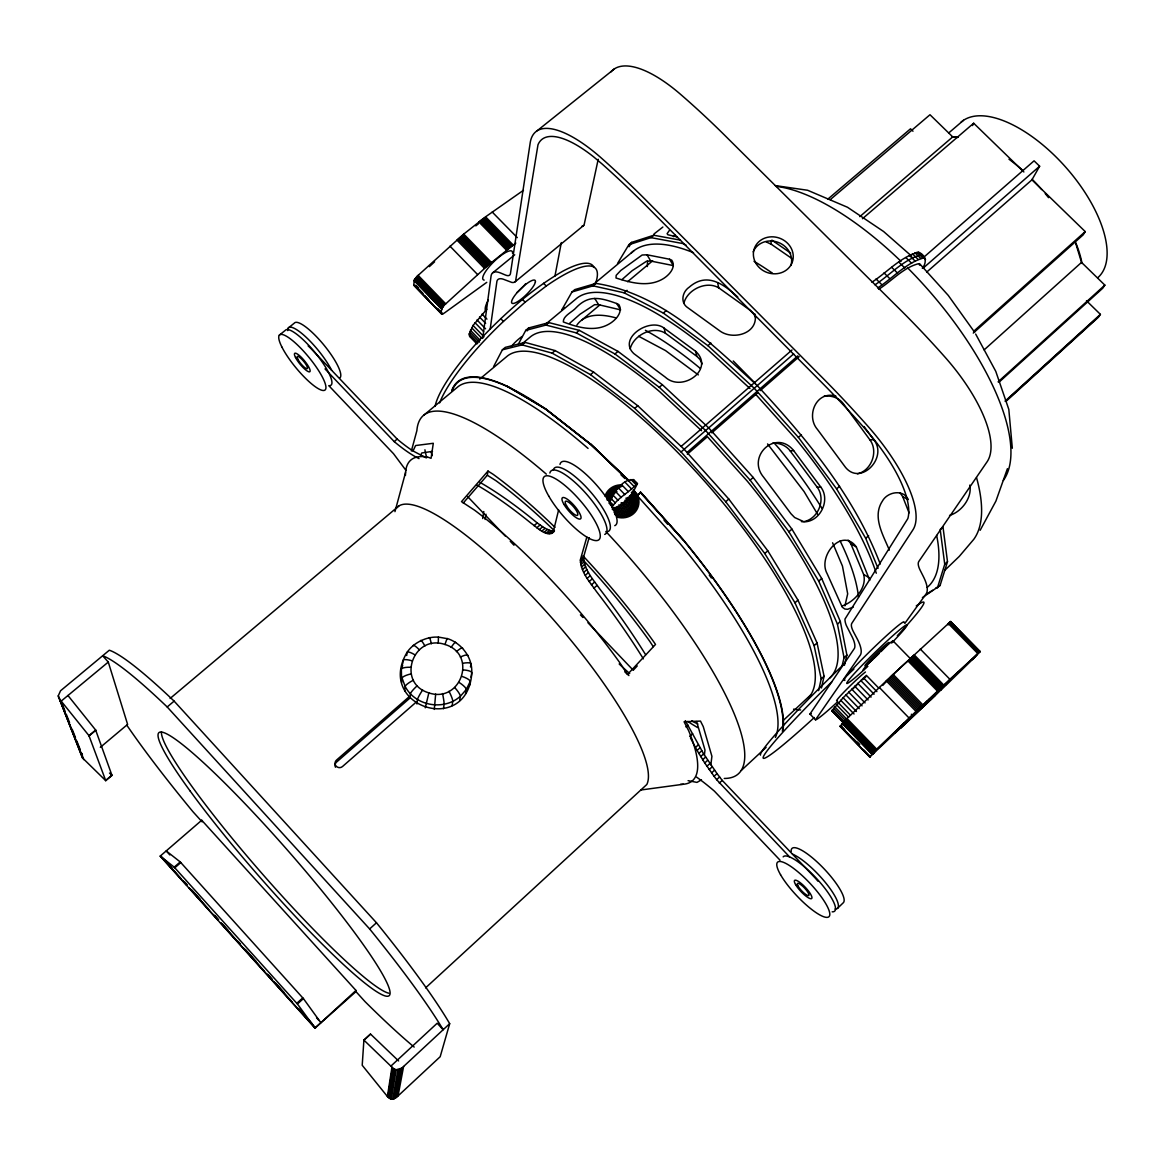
<?xml version="1.0" encoding="UTF-8"?>
<svg xmlns="http://www.w3.org/2000/svg" width="1165" height="1165" viewBox="0 0 1165 1165"><rect width="100%" height="100%" fill="white"/><g stroke="black" fill="none" stroke-linecap="round" stroke-linejoin="round"><path stroke-width="1.5" d="M471.01 677.215C475 660.54 462.694 643.371 447.244 638.522C446.268 640.415 445.685 642.483 444.972 644.478C413.036 633.6 395.838 682.996 428.851 692.884C460.787 703.747 477.956 654.351 444.972 644.478M647.318 266.567L647.522 261.222M414.187 1047.073A226.549 24.887 48.7 0 1 365.024 1001.609L355.951 991.604L355.995 990.468L201.734 820.247L160.26 856.057L166.362 861.736M438.215 643.269C438.302 641.245 438.419 639.221 438.433 637.182C427.366 636.207 413.706 642.352 407.007 652.4C374.97 706.631 467.835 736.659 471.825 672.686A9.451 2.461 2.4 0 0 463.262 669.919M435.652 694.092L434.312 709.412M422.808 293.26L415.337 285.527L413.779 285.279L414.201 280.328L417.157 276.251L463.757 234.078L485.587 216.806L523.464 190.288M398.605 1060.951L370.499 1034.039L363.902 1040.097L362.213 1065.276L387.901 1097.095L390.508 1098.77L393.624 1098.901L396.42 1097.445L440.181 1056.713L449.69 1023.671A230.568 26.518 48.7 0 0 376.47 922.767L174.124 701.126A229.374 26.256 48.9 0 0 109.321 650.216L60.536 690.787L58.25 695.884L82.453 757.876L105.738 780.667L111.971 775.395L95.661 730.062L67.949 695.49M451.714 390.639A241.272 65.91 48.7 0 1 507.11 386.197L545.686 408.842L590.393 443.88L627.906 480.213M609.12 503.455C612.339 493.086 627.877 471.505 637.226 483.548C629.814 492.3 617.377 497.586 611.975 507.489M370.485 1034.17L363.902 1040.229M402.77 663.482L403.032 660.409A9.466 2.446 18.2 0 1 411.813 660.744M401.677 682.544L401.343 669.147A9.495 2.476 2.7 0 1 410.561 667.268M406.716 655.516L407.007 652.4A9.451 2.243 33.7 0 1 414.784 654.759M404.736 690.903L405.143 686.433L402.056 678.015A9.509 2.345 -12.8 0 1 411.114 673.894M515.818 243.077L487.946 265.372L445.729 303.847C441.899 305.114 438.288 317.943 444.884 312.642L486.752 282.352M871.901 282.207C887.162 272.362 900.618 256.708 918.53 252.237C926 254.989 927.107 262.678 922.316 268.285M409.949 698.228L410.386 693.801A9.538 1.616 -43 0 1 417.332 685.675M416.954 703.995L417.434 699.597A9.538 1.078 -57.7 0 1 422.604 690.015M704.388 755.109L704.985 749.998L696.626 721.557M425.269 707.81L428.851 692.884M710.825 764.939L711.917 756.318L703.267 726.625L700.485 721.091L684.073 721.732L688.617 730.644A213.384 51.726 48.7 0 1 680.535 784.322M482.703 338.447L491.048 276.163A40.003 12.262 50.5 0 1 500.906 273.134L505.421 275.027A20.344 6.306 50.8 0 0 510.459 273.498L530.192 142.844A108.068 37.775 50.8 0 1 601.824 158.455A375.348 120.709 49.8 0 1 650.39 204.632L818.879 374.154A380.081 124.116 48.2 0 1 867.867 426.201A109.845 39.508 48.1 0 1 912.894 529.9L851.833 623.304A20.985 6.742 47 0 0 853.566 631.983L856.872 638.202A41.081 12.961 47.3 0 1 860.236 655.211L815.5 719.795L809.952 714.058L854.484 648.322A32.358 10.208 47.3 0 0 852.227 637.051L846.285 625.357A29.882 9.597 47 0 1 845.004 619.037L907.812 518.643A99.957 35.94 48.1 0 0 872.76 437.909L864.707 428.4A370.514 120.971 48.2 0 0 817.16 377.897L649.269 208.885A365.912 117.65 49.8 0 0 602.13 164.017L593.757 156.955A98.341 34.382 50.8 0 0 537.982 144.795L515.542 281.362A28.979 8.985 50.8 0 1 511.857 282.44L503.484 279.28A31.513 9.655 50.5 0 0 496.931 281.246L490.159 329.258M942.703 687.161L944.16 685.064L934.359 695.389L942.922 686.345L939.136 690.437M443.472 708.699L444.113 704.344A9.48 0.83 78.6 0 0 442.525 693.554M643.371 658.866A253.286 60.784 49 0 0 596.48 591.558C589.767 581.932 580.257 571.753 580.49 559.36L586.84 537.065M645.628 654.73A253.169 61.119 49 0 0 599.64 588.776C592.927 579.151 583.417 568.957 583.709 556.55L589.14 537.648M387.406 1096.542L391.964 1067.096M387.901 1097.095L392.503 1067.708L363.902 1040.097M463.248 503.018L487.32 475.233L487.989 471.053L493.028 474.228A221.219 54.58 48.7 0 1 554.991 527.323M452.107 705.713L452.806 701.33A9.466 1.413 63.8 0 0 449.02 691.311M389.095 1098.114L393.814 1068.815L392.503 1067.708M482.674 518.527L483.81 511.537M389.78 1098.493L394.556 1069.222L393.814 1068.815M485.121 519.474L485.98 514.202M390.508 1098.77L395.357 1069.543L394.556 1069.222M391.265 1098.959L396.202 1069.747L401.838 1068.101L449.69 1023.671M459.636 700.66L460.379 696.262L466.32 689.462L470.223 681.423A9.451 2.446 17.9 0 0 462.054 676.443M392.838 1099.032L397.92 1069.82M393.624 1098.901L398.765 1069.688M465.534 693.903L466.32 689.462A9.451 2.243 33.4 0 0 459.126 682.457M470.485 666.904L471.024 663.846A9.466 2.33 -13 0 0 462.665 663.307M394.382 1098.682L399.61 1069.441M469.408 685.908L470.223 681.423M395.11 1098.362L400.396 1069.091M396.42 1097.445L401.838 1068.101M398.037 1095.945L403.6 1066.47M554.948 276.09L561.341 242.553M401.969 668.492L402.639 665.026M598.213 159.256L584.087 225.02A28.674 9.786 51.1 0 1 581.772 226.301M818.602 690.627L821.208 678.918L814.131 645.658L794.981 602.815L764.764 553.521L725.722 501.751L681.074 451.962L634.692 408.405L590.509 374.664L552.094 353.126L522.138 344.898L502.377 349.806L493.567 366.698M969.833 485.077C972.324 497.775 961.489 511.93 949.548 515.425M821.442 687.991L824.077 676.268L817.058 642.963L797.952 600.106L767.793 550.797L728.78 499.042L684.161 449.268L637.779 405.769L593.582 372.072L555.122 350.592L525.124 342.408L505.304 347.374L502.377 349.806M609.746 501.562L613.067 504.809M844.916 605.844L847.683 593.844L842.455 566.088L832.596 542.803M842.004 666.22L844.057 657.73L837.446 624.163L818.733 581.16L788.909 531.808L750.144 480.14L705.655 430.555L659.274 387.319L614.96 353.971L576.267 332.87L545.948 325.064L525.75 330.379L518.163 344.505M558.632 509.921L553.448 531.124C547.477 538.783 536.759 526.959 531.211 523.347A255.091 61.585 48.4 0 0 476.82 485.033M844.421 665.302L846.897 655.079L840.344 621.498L821.689 578.466L791.909 529.114L753.187 477.446L708.713 427.89L662.332 384.698L618.003 351.393L579.282 330.35L548.904 322.603L528.662 327.962L525.75 330.379M683.855 303.351C687.102 289.692 706.383 280.386 718.747 287.857L750.406 310.414L753.653 313.516L755.779 317.725M394.95 511.653L405.551 472.509M411.376 450.986L416.881 430.628A238.563 61.104 48.7 0 1 546.341 474.14M630.163 348.874C633.512 335.127 652.895 325.443 665.39 333.205L696.845 356.359L700.063 359.548L702.16 363.844M82.234 753.522L82.453 757.876M637.532 483.548L634.503 489.358A115.539 94.045 56.2 0 0 629.071 498.547M948.135 624.891L950.684 621.469L890.832 676.501L846.008 719.489L840.052 726.421L842.819 724.193M937.403 587.946L944.742 564.268L940.184 529.478L942.98 526.886L947.495 561.705L940.097 585.442L922.403 597.601M476.893 343.835L469.626 336.336L469.218 333.933L473.034 325.457L486.824 309.249M1007.419 468.665L995.915 501.096L980.158 530.279M929.393 699.058L928.869 700.442L935.553 693.219M631.415 492.358L633.44 495.081A13.31 12.538 17.2 0 1 630.935 510.168A13.31 12.538 17.2 0 1 614.887 511.246L616.576 507.066M413.036 450.986L415.585 445.54L433.307 443.282L431.065 458.326L427.788 457.102A213.384 51.726 48.7 0 0 405.464 475.407M420.609 455.384L421.774 452.952L432.506 451.379M972.527 125.558L973.678 123.228L1023.875 171.983M843.824 723.276L831.854 710.883L843.125 697.748L866.338 675.336L878.468 687.801M527.061 330.933L528.662 327.962M926.728 272.086L1031.942 179.832L1039.631 166.216L1034.069 160.828L922.971 257.946M903.88 622.518L904.098 622.139A41.911 2.65 -44.2 0 0 881.963 639.876A41.911 2.65 -44.2 0 0 847.8 674.579L844.843 678.336A41.911 2.65 -44.2 0 0 845.004 680.083M775.395 737.46A237.34 64.556 48.7 0 0 679.384 542.774L637.386 495.839L640.561 492.067L683.374 539.89A241.272 65.91 48.7 0 1 783.069 729.756M880.245 564.035C854.134 495.839 806.457 438.506 757.25 385.615C710.635 342.874 661.138 293.478 595.97 283.415L574.855 289.59L571.986 291.964L561.778 309.919L564.588 307.589M617.523 263.523L628.852 244.723L631.663 242.378L653.813 235.243L680.447 240.136M629.042 246.732L631.663 242.378M614.887 511.246L617.275 507.387A9 8.475 17.2 0 0 629.814 496.465L633.44 495.081M1031.942 179.832L1085.241 231.602L1083.188 234.835L973.27 333.088M973.357 658.647L980.202 651.41L941.728 687.088L911.977 656.681M1075.703 243.223L1081.528 262.402L1104.857 285.134L1102.789 288.177L999.104 382.105M1086.494 300.774L1100.401 314.361L1098.377 317.273L1005.977 401.386M904.812 623.421L926.058 593.975A40.629 14.126 47.1 0 0 923.364 576.559L920.204 570.311A20.752 7.34 46.8 0 1 918.836 561.428L987.017 461.893A108.505 42.901 48 0 0 945.063 357.218A375.8 135.096 48.1 0 0 896.497 306.002L729.013 139.582A371.184 131.427 50 0 0 680.593 94.365A106.772 41.052 51.1 0 0 610.853 71.982M876.124 750.114L869.629 757.017L930.442 699.976M907.637 720.611L911.176 716.329L905.758 722.518L912.894 715.616L912.428 716.198M917.365 710.475L916.884 711.058L937.446 691.413L923.146 706.019L927.267 701.082M920.408 707.708L916.826 712.019L921.821 706.354M669.54 230.219L667.123 233.655L667.822 234.733L676.981 236.903M487.989 471.053L461.5 501.634L474.548 510.168A200.293 47.124 48.7 0 1 619.358 662.069L627.527 674.433L655.502 644.449L654.337 642.672A221.219 54.58 48.7 0 0 583.024 555.894M894.676 733.033L904.288 722.868L903.035 724.79M896.176 731.605L903.064 724.135L899.38 728.14M633.585 669.86L637.255 665.914M594.019 267.44A108.753 25.965 -44.1 0 0 562.404 271.43C531.371 289.401 504.634 313.72 479.98 339.539A108.753 25.965 -44.1 0 0 435.04 406.396M876.007 750.231L872.672 754.075L873.852 753.056M673.355 236.67L675.176 234.879M621.935 279.629L632.1 270.731L646.721 261.12L650.769 261.062L673.326 265.576L669.555 259.227L647.012 254.786L642.133 255.019L620.756 270.498L616.183 275.333L616.008 277.984C630.746 282.76 648.133 287.406 662.608 279.076C668.695 275.624 676.647 267.397 671.754 260.174L669.555 259.227M831.883 681.758L821.238 692.199A111.927 7.077 -44.2 0 0 763.235 757.09A111.927 7.077 -44.2 0 0 814.32 717.509M569.656 323.302L580.039 314.23L594.616 304.677L598.606 304.691L620.61 309.875L616.722 303.526C599.902 297.468 588.631 294.716 576.049 307.793C572.321 312.089 563.03 315.744 563.321 321.933C577.665 327.423 594.922 332.36 609.251 323.928C615.513 320.331 623.464 312.103 618.848 304.56L616.722 303.526M886.259 680.855L916.054 711.451L875.774 750.245L846.008 719.489M972.571 659.623L977.187 654.337L942.485 686.593M837.591 908.278L843.329 902.715A37.353 9.32 46.7 0 0 820.51 865.187A37.353 9.32 46.7 0 0 791.166 851.44M876.75 749.517L918.923 708.917M941.072 689.971L972.76 659.244M934.315 696.481L941.407 689.447L939.441 687.452M940.49 688.471L917.205 710.344L887.41 679.763M933.689 696.859L900.778 728.198M930.952 699.684L934.738 695.855M920.03 707.854L922.127 705.844M941.509 687.51L938.524 690.088L908.773 659.652M936.442 692.272L937.403 691.384M847.261 675.263L853.901 669.074M789.55 856.887L716.65 779.691L714.087 776.283L717.014 773.575L703.616 753.886L685.311 720.684M821.208 678.918L824.077 676.268M844.057 657.73L846.897 655.079M944.742 564.268L947.495 561.705M716.65 779.691L719.577 776.968L717.014 773.575M782.822 720.844L810.782 694.864M944.786 570.326L959.261 556.419L973.736 539.38A218.7 81.448 48.6 0 0 976.547 477.679M719.3 783.098L722.227 780.39L719.577 776.968M741.304 770.414L766.119 747.362M714.087 776.283L704.738 762.973L707.679 760.264M706.922 766.25L709.864 763.541M709.223 769.555L712.15 766.847M390.989 1066.019L437.195 1023.22L443.151 1029.744A230.786 25.834 48.7 0 0 369.625 928.942L167.192 706.966A229.607 25.586 48.9 0 0 102.637 655.749L108.287 662.069L127.611 724.397L100.321 747.333M711.611 772.905L714.538 770.196M704.738 762.973L697.078 750.449L700.019 747.741M814.131 645.658L817.058 642.963M837.446 624.163L840.344 621.498M698.811 753.493L701.767 750.77M700.675 756.595L703.616 753.886M702.655 759.755L705.597 757.046M425.575 987.876L646.808 784.496A186.924 42.624 48.7 0 0 544.696 609.878A186.924 42.624 48.7 0 0 396.435 508.129M697.078 750.449L695.447 747.493L698.403 744.77M685.923 726.931L687.903 725.111M689.665 736.397L692.636 733.673M429.332 266.639L434.603 261.819M355.951 991.604L314.929 1028.127L355.995 990.468M1005.104 401.11L1100.401 314.361M1005.541 401.241L1099.396 315.817M794.981 602.815L797.952 600.106M818.733 581.16L821.689 578.466M878.046 568.345L865.712 538.332L868.624 535.667M296.798 1003.313L302.784 997.895M314.914 1027.85L297.425 1003.997L303.41 998.594L180.226 861.94L166.216 850.916L169.857 854.95M998.099 381.843L1104.857 285.134M369.625 928.942L376.47 922.767M984.148 349.879L1081.528 262.402M764.764 553.521L767.793 550.797M788.909 531.808L791.909 529.114M865.712 538.332L836.63 488.892L839.586 486.227M973.576 331.384L1085.241 231.602M439.613 402.901A108.782 25.819 -44.1 0 1 503.44 321.438L525.167 302.172L546.254 286.037A108.782 25.819 -44.1 0 1 595.475 283.59M725.722 501.751L728.78 499.042M750.144 480.14L753.187 477.446M836.63 488.892L798.418 437.399L801.418 434.749M591.427 584.859L594.587 582.078M593.873 588.194L597.033 585.413M582.485 569.554L585.66 566.773M583.767 572.321L586.942 569.539M585.325 575.277L588.5 572.481M587.131 578.364L590.306 575.583M589.17 581.568L592.344 578.787M416.735 701.636L342.466 766.555A4.485 4.456 -4.3 0 1 336.146 766.119A4.529 4.223 -19.5 0 1 336.51 760.09L409.148 696.743M580.49 559.36L583.709 556.55M580.272 560.831L583.476 558.035M580.374 562.608L583.563 559.826M580.767 564.676L583.956 561.88M581.481 567.005L584.67 564.21M923.117 268.183L1039.631 166.216M681.146 446.443L792.011 349.981M681.074 451.962L793.671 353.883M687.03 452.486L797.85 355.864M637.386 495.839L640.488 492.256L683.185 539.978A240.747 65.764 48.7 0 1 782.356 731.241M687.321 454.219L707.403 436.7L747.406 481.276A226.942 68.837 48.7 0 1 829.553 678.19M711.786 432.87L757.832 392.707M760.177 390.668L799.161 356.65M410.298 697.733L336.525 762.114A4.514 4.223 -19.6 0 0 335.491 767.225M174.779 867.808L180.808 862.581M541.871 531.094L545.06 528.342L551.307 530.92L554.292 530.92L551.089 533.687M544.172 532.288L547.346 529.536M546.254 533.148L549.443 530.395M548.118 533.672L551.307 530.92M549.734 533.861L552.924 531.094M552.166 533.177L554.307 531.327M160.26 856.057L174.197 867.153L180.226 861.94M534.051 525.692L537.225 522.954L545.06 528.342M536.788 527.774L539.963 525.036M539.41 529.58L542.584 526.828M862.464 218.714L973.678 123.228M948.718 132.956L963.499 120.301M634.692 408.405L637.779 405.769M659.274 387.319L662.332 384.698M571.986 291.964L593.043 285.847L624.091 292.794L663.307 313.065L707.883 345.641L710.898 343.049M859.785 216.646L952.722 136.902L957.848 137.426M827.762 199.2L910.535 128.805L912.981 131.208M830.266 199.608L929.99 114.738L952.722 136.902M105.666 780.463L111.898 775.191M590.509 374.664L593.582 372.072M614.96 353.971L618.003 351.393M663.307 313.065L666.307 310.516M170.105 698.476L398.794 506.003M167.192 706.966L174.124 701.126M581.757 320.084L599.829 304.953M627.629 281.697L652.662 260.771M105.738 780.667L88.977 735.668L95.661 730.062M89.064 735.901L95.748 730.295M552.094 353.126L555.122 350.592M576.267 332.87L579.282 330.35M624.091 292.794L627.061 290.318M424.075 414.973L458.122 386.634A237.34 64.556 48.7 0 1 588.063 448.423M325.02 368.926L394.192 441.579L397.178 439.103A99.054 24.698 50.3 0 0 412.92 450.913L426.055 457.787M479.703 379.091L507.474 355.966A227.772 66.609 48.7 0 1 706.412 483.315A227.772 66.609 48.7 0 1 808.568 697.646M521.294 344.461L530.832 336.525A226.942 68.837 48.7 0 1 659.856 391.833L701.548 430.715M544.9 324.802L577.01 298.08A225.311 73.177 48.6 0 1 708.32 350.228L749.983 388.542M592.33 285.323L633.818 250.781M522.138 344.898L525.124 342.408M545.948 325.064L548.904 322.603M593.043 285.847L595.97 283.415M628.852 244.723L650.944 237.631L653.813 235.243M58.541 697.456L61.177 701.112L108.287 662.069M515.134 281.799L583.636 225.486M492.577 272.93L514.741 254.815M475.815 225.879L478.509 223.709M279.338 335.127L285.338 330.321A35.693 8.417 50.5 0 1 316.967 354.932A35.693 8.417 50.5 0 1 328.792 385.644L393.508 453.695L406.119 470.587M288.338 327.933L294.308 323.142A35.649 8.548 50.6 0 1 323.069 344.025A35.649 8.548 50.6 0 1 340.005 377.795M537.283 130.669L614.523 68.793M653.973 234.005L662.87 227.044M874.988 284.799C890.278 274.882 903.763 259.183 921.733 254.654L923.102 256.417L919.913 254.014M877.682 287.959C892.914 278.056 906.326 262.445 924.195 257.829L925.141 258.426M878.745 289.24C891.851 280.983 903.254 267.571 918.53 263.712L919.738 265.212M926.568 594.165L932.582 590.291M935.597 588.354L940.097 585.442M701.461 779.822L696.976 782.399L688.093 780.681M853.377 606.994L847.61 609.295L844.873 609.033L842.28 607.213L827.092 573.573C817.422 556.098 841.975 527.017 856.319 546.924L869.745 580.301M683.185 539.978L640.342 492.518M804.462 521.512C818.616 518.338 826.043 498.926 817.218 487.261L790.19 450.913C786.171 445.481 779.225 442.627 772.555 443.239M857.396 473.864C871.405 470.762 878.614 451.51 869.993 439.962L843.387 403.76C839.091 397.76 831.329 395.27 824.194 396.129M629.537 495.78L633.381 494.892M842.047 605.975C854.149 602.028 867.211 587.99 863.658 574.491L850.858 543.822L848.12 540.094M831.854 710.883L843.052 721.921M640.808 790.001L683.36 784.249M869.993 439.962L873.633 439.584C888.793 457.597 859.464 487.698 844.363 465.825L817.466 429.448C805.568 415.832 816.461 390.202 835.902 396.129M790.19 450.913L793.642 450.564L820.743 487.014C831.388 500.601 819.01 524.337 801.36 521.6M817.218 487.261L820.743 487.014M793.554 709.179L800.661 709.995M775.264 185.599L807.607 190.259L847.508 207.268L883.623 231.529L911.729 256.227M438.346 637.066L447.36 638.682M650.944 237.631L682.865 243.558L686.054 245.101M395.357 1069.543L396.202 1069.747M766.206 241.898L771.434 244.373L791.676 258.353M803.399 521.498L794.676 517.537L790.962 513.721L763.614 477.184C746.081 456.389 775.846 428.545 793.642 450.564M612.295 507.591L613.285 507.824A116.136 40.688 43.3 0 1 618.979 507.343M615.95 508.435L616.474 508.668A10.456 9.844 17.2 0 0 631.051 495.97L630.847 495.46M615.324 509.804L615.673 509.95A11.898 11.199 17.2 0 0 632.26 495.504L632.129 495.169M614.698 514.464L617.144 515.571A16.077 15.145 17.2 0 0 632.712 512.513A16.077 15.145 17.2 0 0 637.24 498.052L633.279 491.018M697.835 723.975L694.602 722.431A221.496 59.866 48.7 0 1 691.835 720.771M469.626 336.336L471.563 337.267M737.794 297.075C723.13 283.576 706.616 271.911 689.141 287.245C682.093 291.978 680.098 302.973 687.991 307.851L719.606 330.744C732.829 340.806 758.925 333.51 754.964 314.055M638.682 336.292L665.521 350.578L698.33 374.897M900.064 492.853L902.686 496.625L908.205 499.61C903.487 488.819 887.395 491.819 882.429 501.052C871.93 516.823 883.303 535.274 889.332 550.128M664.094 328.122C649.895 316.953 617.173 338.462 633.978 353.709L665.375 377.212C682.37 392.765 715.121 369.276 695.622 351.291L664.094 328.122L665.39 333.205M850.858 543.822L856.319 546.924M863.658 574.491L869.09 577.622M507.11 386.197L545.817 409.235L590.422 444.2L629.333 481.174L590.393 443.88L629.391 480.956M918.53 252.237L919.505 252.849M487.32 475.233L495.984 480.723A211.564 52.177 48.7 0 1 554.482 530.832M771.871 240.121L790.715 253.111M917.015 252.193L922.695 257.8M914.976 252.703L920.67 258.324M912.428 253.781L918.122 259.416M909.384 255.412L915.093 261.062M590.422 444.2L545.817 409.235A240.747 65.764 48.7 0 0 452.035 391.047M905.889 257.582L911.613 263.232M898.987 262.212L904.724 267.906M615.673 509.95L613.271 508.027M891.706 267.338L897.458 273.047M884.046 272.93L889.812 278.653M537.225 522.954L534.385 520.609A254.975 61.92 48.4 0 0 479.951 482.368M612.193 509.09L614.698 511.173M876.051 278.974L881.832 284.711M707.883 345.641L754.236 388.236L798.418 437.399M109.481 773.05L111.971 775.395M621.003 474.839L624.95 478.582M633.25 490.115L638.216 495.169M733.251 360.99L755.502 383.533M950.582 621.513L980.129 651.541M950.436 621.615L979.925 651.57M950.247 621.76L979.736 651.716M950.014 621.935L979.503 651.919M949.723 622.168L979.241 652.152M949.402 622.445L978.92 652.429M949.053 622.751L978.571 652.75M948.252 623.479L977.77 653.492M492.227 212.045L517.289 237.631M920.277 649.051L949.97 679.37M485.587 216.806L513.168 245M914.088 654.73L943.825 685.107M484.465 217.637L512.061 245.844M913.04 655.706L942.776 686.098M483.344 218.481L510.94 246.689M482.223 219.326L509.819 247.533M910.913 657.657L940.665 688.078M543.531 283.241L546.254 286.037M893.162 641.027L910.812 659.084M481.087 220.17L508.697 248.407M909.85 658.647L939.602 689.068M479.965 221.03L507.561 249.266M478.83 221.903L506.44 250.155M907.695 660.657L937.461 691.093M463.757 234.078L491.397 262.416M893.104 674.36L922.898 704.898M462.607 235.053L490.247 263.392M891.968 675.423L921.763 705.99M461.457 236.029L489.096 264.382M890.832 676.501L920.627 707.068M522.43 299.361L525.167 302.172M460.321 237.019L487.946 265.372M889.696 677.593L919.491 708.16M459.17 238.01L486.81 266.377M888.545 678.671L918.34 709.252M458.02 239.014L485.659 267.382M456.869 240.019L484.509 268.401M911.321 714.232L913.287 716.257M449.996 246.179L477.635 274.591M879.342 687.466L909.137 718.091M863.542 677.913L876.881 691.631M860.746 680.476L874.085 694.209M857.731 683.345L871.085 697.078M500.688 318.613L503.44 321.438M854.717 686.2L868.071 699.947M851.717 689.141L865.056 702.903M482.048 314.084L486.941 319.137M848.702 692.097L862.042 705.844M479.529 317.011L485.645 323.331M845.921 694.923L859.246 708.669M633.09 479.441L637.124 483.606M477.009 319.938L485.572 328.778M843.125 697.748L856.45 711.495M630.993 479.529L635.944 484.64M628.212 480.431L634.051 486.46M475.014 322.705L483.577 331.53M840.737 700.252L854.047 713.985M473.034 325.457L484.014 336.802M625.023 482.194L631.488 488.878M838.363 702.757L850.45 715.237M471.694 327.846L481.451 337.908M836.557 704.781L848.63 717.232M621.673 484.757L628.357 491.659M418.133 275.319L445.729 303.847M847.013 718.514L876.779 749.27M470.369 330.219L480.111 340.282M834.752 706.791L846.809 719.242M417.157 276.251L444.768 304.779M416.706 276.731L444.302 305.259M845.513 719.97L875.279 750.726M469.801 332.083L479.514 342.131M833.645 708.174L845.674 720.611M416.269 277.226L443.865 305.754M845.047 720.451L874.799 751.207M415.861 277.707L443.457 306.235M844.581 720.917L874.332 751.673M415.483 278.187L443.079 306.715M618.426 487.917L624.891 494.615M844.144 721.353L873.896 752.109M469.218 333.933L477.708 342.714M832.538 709.558L844.552 721.98M415.148 278.653L442.729 307.181M843.737 721.776L873.473 752.532M469.422 335.127L477.606 343.515M832.189 710.228L844.188 722.62M414.842 279.105L442.423 307.633M470.602 336.802L476.645 343.049M843.344 722.184L873.095 752.925M414.58 279.542L442.161 308.055M843.009 722.548L872.731 753.289M414.376 279.95L441.943 308.448M842.703 722.882L872.425 753.624M414.201 280.328L441.768 308.827M842.441 723.188L872.148 753.915M414.085 280.663L441.637 309.162M842.208 723.45L871.93 754.177M615.484 491.484L621.324 497.528M415.716 285.367L418.206 287.944M857.251 742.134L859.712 744.668M437.749 308.725L442.729 313.866M840.955 725.839L844.64 729.654M853.261 738.566L859.406 744.93M414.988 285.629L422.458 293.362M424.948 295.939L428.691 299.813M436.161 307.545L442.394 313.982M840.679 726.057L859.144 745.149M864.066 750.245L870.226 756.609M414.667 285.702L433.365 305.026M435.856 307.604L442.088 314.055M840.46 726.217L858.925 745.323M862.624 749.139L870.007 756.784M414.405 285.702L441.826 314.069M840.285 726.348L869.833 756.915M413.779 285.279L441.593 314.04M840.082 726.348L869.716 757.002M613.008 495.14L617.974 500.28M611.086 498.547L615.135 502.741M610.081 504.445L611.989 506.425M467.616 496.581L505.231 536.016M510.241 541.274L513.998 545.22M580.432 614.872L582.951 617.508M587.961 622.765L633.09 670.079M397.178 439.103L311.055 348.685A17.883 4.238 50.5 0 0 308.157 345.947M722.227 780.39L814.874 877.682A18.727 4.616 46.7 0 1 817.917 881.191M779.997 860.134L714.407 791.151A94.977 22.499 47.3 0 0 696.685 777.186M919.476 263.581L948.252 295.4L974.595 332.185M755.823 394.454L795.549 438.666A225.311 73.177 48.6 0 1 876.284 573.224M773.924 442.787L778.73 448.146A204.254 65.546 48.7 0 1 822.053 508.435M316.56 1017.773L318.977 1020.453M174.197 867.153L297.425 1003.997M168.794 864.445L172.449 868.493M184.594 881.992L187.026 884.686M191.89 890.089L200.395 899.54M214.972 915.734L218.627 919.782M222.267 923.83L228.34 930.587M238.068 941.393L240.5 944.087M245.364 949.49L256.3 961.635M268.445 975.134L272.1 979.183M275.741 983.231L284.245 992.682M298.837 1008.875L303.701 1014.278M306.118 1016.987L312.205 1023.729M161.149 856.493L180.604 878.104M183.036 880.798L186.677 884.847M190.317 888.895L208.564 909.151M213.413 914.554L218.277 919.957M220.709 922.665L240.165 944.262M243.805 948.31L264.47 971.275M266.901 973.969L271.765 979.372M274.197 982.066L292.43 1002.322M297.293 1007.725L315.526 1027.981M160.857 856.581L186.385 884.949M188.817 887.643L218.001 920.059M220.433 922.767L315.278 1028.112M160.348 856.304L315.089 1028.185M767.56 443.923L804.083 491.572L817.684 514.406M664.094 520.289L667.691 524.308M61.177 701.112L88.977 735.668M921.733 254.654L925.549 259.577M634.168 490.392L638.464 498.023A17.417 16.412 17.2 0 1 633.556 513.692A17.417 16.412 17.2 0 1 616.693 517.012M864.037 426.521L873.633 439.584M303.41 998.594L320.826 1022.666M653.216 646.604L649.808 641.391A211.564 52.177 48.7 0 0 583.461 560.438M594.747 298.429L598.606 304.691M647.012 254.786L650.769 261.062M975.673 334.064L995.784 371.373L1008.817 409.41L1012.327 448.248M690.496 737.969L695.447 747.493M61.672 702.597L64.963 710.927M66.274 714.262L69.55 722.591M72.172 729.261L75.463 737.591M76.773 740.925L80.05 749.255M59.75 699.524L83.749 759.609M58.25 695.884L81.987 756.478M902.686 496.625L909.079 512.906M695.622 351.291L696.845 356.359M201.734 820.247L202.098 821.835L192.924 811.699A225.384 24.654 48.8 0 1 126.869 725.256M717.611 282.702L718.747 287.857M634.284 480.111L634.444 481.436M770.749 240.864L771.434 244.373M882.779 685.399A20.985 1.078 -44.2 0 1 897.967 669.991A20.985 1.078 -44.2 0 1 910.389 659.099M863.585 670.021A20.955 1.282 -44.2 0 1 878.221 653.652A20.955 1.282 -44.2 0 1 892.594 642.032M287.697 330.583A35.678 8.461 50.5 0 1 304.808 336.03A35.678 8.461 50.5 0 1 331.661 370.31M419.036 458.602A99.098 24.567 50.3 0 1 394.192 441.579M792.448 854.134A37.382 9.218 46.7 0 1 827.485 885.123A37.382 9.218 46.7 0 1 835.028 909.035M916.258 605.902A111.927 7.077 -44.2 0 1 897.283 635.755M760.483 755.124A111.898 7.252 -44.2 0 1 845.12 663.016M852.722 688.996A21.523 1.252 -44.2 0 1 856.799 685.078M862.551 679.734A21.523 1.252 -44.2 0 1 865.784 676.909M837.169 700.646A21.509 1.282 -44.2 0 1 846.023 689.971A21.509 1.282 -44.2 0 1 865.435 672.001M872.803 659.506A16.761 1.034 -44.2 0 1 867.328 662.579A16.761 1.034 -44.2 0 1 886.667 643.925A16.761 1.034 -44.2 0 1 880.988 651.614M878.963 653.623A16.761 1.034 -44.2 0 1 873.794 658.589M867.867 666.307A41.925 2.578 -44.2 0 1 851.382 676.88A41.925 2.578 -44.2 0 1 898.725 630.6A41.925 2.578 -44.2 0 1 891.647 643.051M420.55 640.677A9.422 1.398 64 0 1 424.905 645.978M412.978 645.672A9.422 1.879 49 0 1 419.24 649.721M413.415 680.185A9.524 2.053 -28 0 0 405.143 686.433C415.337 706.15 443.967 711.029 460.379 696.262A9.451 1.893 48.8 0 0 454.685 687.525M460.335 657.06A9.466 2.024 -28.3 0 1 467.908 655.502M456.418 651.614A9.466 1.602 -43.2 0 1 462.651 648.221M451.175 647.318A9.451 1.063 -57.8 0 1 455.646 642.483M429.201 637.75A9.422 0.83 78.7 0 1 431.37 643.779M776.065 186.327A194.118 76.57 48.6 0 1 901.055 261.382M907.506 267.746A194.118 76.57 48.6 0 1 1003.342 480.446M631.255 253.038A223.287 78.405 48.6 0 1 693.554 252.732M936.66 535.463A223.287 78.405 48.6 0 1 927.194 587.422M432.142 455.69A230.306 59.721 48.7 0 1 431.065 451.598M525.633 283.765A16.252 4.107 -44.4 0 1 516.954 292.546M811.219 713.664A46.018 2.898 -44.1 0 1 809.952 714.058M837.751 701.679A46.047 2.767 -44.1 0 1 815.5 719.795M753.173 251.829A20.096 18.203 20.4 0 1 777.885 242.262A20.096 18.203 20.4 0 1 790.948 265.416M605.829 531.488A238.563 61.104 48.7 0 1 724.251 778.453M426.71 457.699A230.481 59.226 48.7 0 1 424.919 449.792M697.602 727.557A229.461 62.036 48.7 0 1 687.816 721.499M628.911 675.554A229.461 62.036 48.7 0 1 624.833 671.885M709.281 575.117A237.223 64.803 48.7 0 1 711.422 578.015M629.697 673.574A221.496 59.866 48.7 0 1 619.168 663.977M632.362 491.659A14.708 13.849 17.2 0 1 633.134 510.052A14.708 13.849 17.2 0 1 614.101 512.542M607.125 500.062A14.708 13.849 17.2 0 1 620.872 486.985M608.567 499.945A13.31 12.538 17.2 0 1 618.731 488.368M610.038 499.858A11.898 11.199 17.2 0 1 616.227 490.48M611.509 499.8A10.456 9.844 17.2 0 1 616.955 491.543M605.014 496.101A17.417 16.412 17.2 0 1 622.081 484.888M606.353 496.275A16.077 15.145 17.2 0 1 622.11 485.922M628.561 496.974A7.529 7.077 17.2 0 1 618.076 506.105M627.294 497.513A6.029 5.679 17.3 0 1 618.877 504.838M625.998 498.081A4.529 4.267 17.3 0 1 620.756 504.081M625.066 500.135A3.029 2.854 17.3 0 1 621.193 502.683M485.747 311.186A40.629 10.325 -44.4 0 1 488.383 299.944M484.189 280.11A20.271 5.344 -44.4 0 1 494.863 260.712A20.271 5.344 -44.4 0 1 512.527 253.329M511.42 346.282A15.524 3.684 -44.1 0 1 521.949 336.525M576.952 324.991A204.254 65.546 48.7 0 1 616.416 318.03M645.41 330.307A204.254 65.546 48.7 0 1 700.296 368.446M840.096 540.909A204.254 65.546 48.7 0 1 858.489 597.164M960.965 122.252A103.539 48.784 48.6 0 1 1066.368 167.935A103.539 48.784 48.6 0 1 1097.692 277.765M952.111 136.873A103.962 47.794 48.6 0 1 958.358 136.844M1008.992 159.212A103.962 47.794 48.6 0 1 1022.885 170.527M1032.103 179.25A103.962 47.794 48.6 0 1 1041.772 189.56M1045.223 193.594A103.962 47.794 48.6 0 1 1048.558 197.657M1075.732 242.684A103.962 47.794 48.6 0 1 1082.037 263.479M553.259 470.165A41.634 11.65 49.1 0 1 588.966 490.072A41.634 11.65 49.1 0 1 608.086 531.502M559.986 464.398A41.59 11.767 49.1 0 1 595.781 484.189A41.59 11.767 49.1 0 1 614.756 525.663M549.88 473.048A41.663 11.592 49.1 0 1 585.558 493.013A41.663 11.592 49.1 0 1 604.737 534.415M783.171 856.872A37.411 9.174 46.7 0 1 818.485 880.624A37.411 9.174 46.7 0 1 832.16 911.816M388.731 993.192A174.677 19.572 48.8 0 1 258.659 869.673A174.677 19.572 48.8 0 1 161.484 731.897M754.032 261.324A201.385 72.973 48.6 0 1 772.497 273.222M535.39 281.988L534.691 283.983A16.266 4.063 -44.4 0 1 514.959 303.017A16.266 4.063 -44.4 0 1 519.459 290.056A16.266 4.063 -44.4 0 1 535.39 281.988M949.606 679.894L945.354 684.962L957.95 671.972L949.606 679.894M189.968 790.787A174.765 19.31 48.8 0 0 385.615 996.046A174.765 19.31 48.8 0 0 247.315 806.136A174.765 19.31 48.8 0 0 189.968 790.787M755.998 263.436A20.169 18.261 20.4 0 0 790.54 265.664A20.169 18.261 20.4 0 0 773.414 236.859A20.169 18.261 20.4 0 0 755.998 263.436M563.976 504.416A13.907 3.815 49.1 0 0 580.359 518.978A13.907 3.815 49.1 0 0 570.209 501.532A13.907 3.815 49.1 0 0 563.976 504.416M548.832 496.217A41.707 11.461 49.1 0 0 598.053 540.269A41.707 11.461 49.1 0 0 567.996 488.12A41.707 11.461 49.1 0 0 548.832 496.217M566.51 505.741A9.233 2.534 49.1 0 0 577.389 515.396A9.233 2.534 49.1 0 0 570.632 503.804A9.233 2.534 49.1 0 0 566.51 505.741M795.608 884.614A12.48 3.029 46.7 0 0 810.898 898.754A12.48 3.029 46.7 0 0 802.903 884.949A12.48 3.029 46.7 0 0 795.608 884.614M780.55 874.711A37.44 9.072 46.7 0 0 826.422 917.365A37.44 9.072 46.7 0 0 802.802 876.153A37.44 9.072 46.7 0 0 780.55 874.711M798.142 886.245A8.286 2.01 46.7 0 0 808.277 895.623A8.286 2.01 46.7 0 0 802.962 886.449A8.286 2.01 46.7 0 0 798.142 886.245M295.531 357.509A11.912 2.781 50.5 0 0 309.162 371.868A11.912 2.781 50.5 0 0 302.172 358.194A11.912 2.781 50.5 0 0 295.531 357.509M281.974 347.185A35.722 8.33 50.5 0 0 322.865 390.464A35.722 8.33 50.5 0 0 302.143 349.631A35.722 8.33 50.5 0 0 281.974 347.185M297.803 359.213A7.907 1.849 50.5 0 0 306.861 368.737A7.907 1.849 50.5 0 0 302.201 359.65A7.907 1.849 50.5 0 0 297.803 359.213"/></g></svg>
